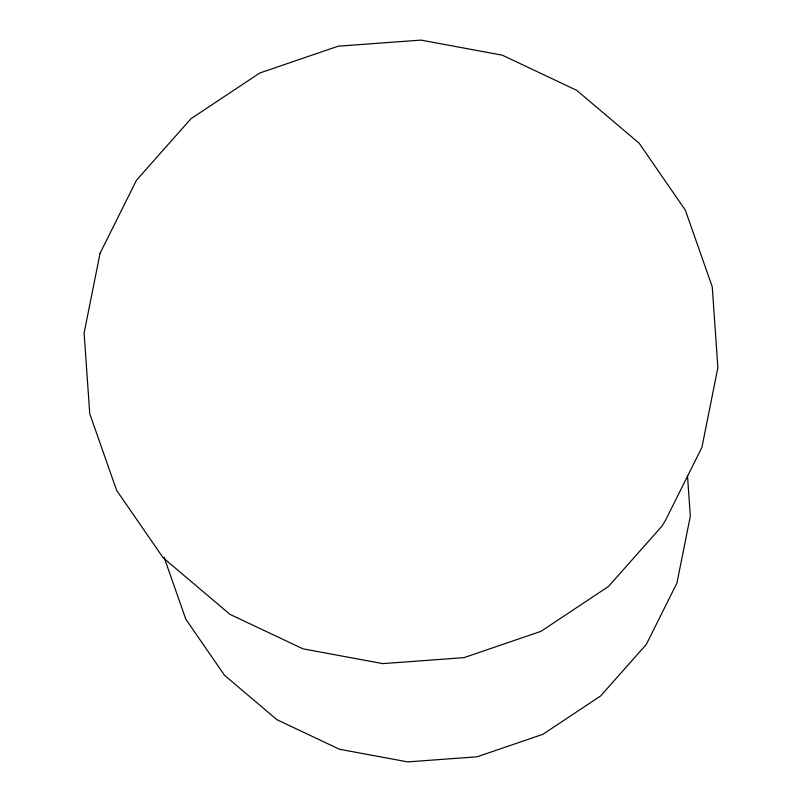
<?xml version="1.0" encoding="UTF-8"?>
<svg xmlns="http://www.w3.org/2000/svg" width="802" height="802" viewBox="0 0 802 802"><rect width="100%" height="100%" fill="white"/><g stroke="black" fill="none" stroke-linecap="round" stroke-linejoin="round"><path stroke-width="1.2" d="M164.099 557.27L185.803 619.164L224.6 675.384L277.011 719.755L339.477 749.268L407.717 761.9L477.11 756.797L542.904 734.301L600.628 695.956L646.342 644.367L676.938 583.044L690.322 516.177L687.474 475.466M100.07 253.252L84.12 332.94L89.764 413.812L116.621 490.353L162.846 557.35L168.62 562.413L229.933 614.322L302.996 648.838L382.825 663.625L463.997 657.65L540.959 631.344L608.487 586.483L661.961 526.132L665.47 520.398L701.93 447.315L717.88 367.627L712.236 286.755L685.379 210.214L639.154 143.217L576.688 90.325L502.252 55.158L420.91 40.1L338.223 46.185L259.808 72.982L191.016 118.686L136.53 180.169L100.07 253.252"/></g></svg>
